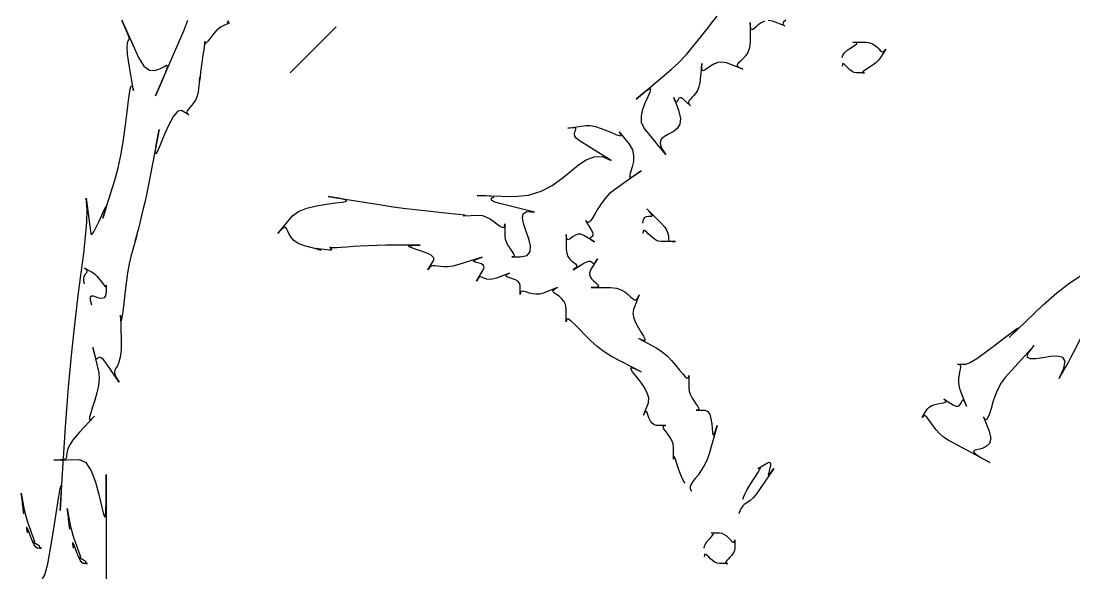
# Model space of a CAD drawing. Extents: x 20 to 243, y 20 to 241.
# Drawn here: x 54.7 to 123.4, y 130.1 to 166.4 of the extents above; entities that cross this region are included whole.
import ezdxf

# ---------------------------------------------------------------- set-up
doc = ezdxf.new("R2010")
doc.units = 0

msp = doc.modelspace()

# ---------------------------------------------------------------- linework, layer by layer
for points in [[(56.132, 130.006), (56.287, 130.278), (56.464, 130.993), (56.652, 132), (56.838, 133.146), (57.012, 134.28), (57.161, 135.251), (57.273, 135.906), (57.337, 136.095), (57.341, 135.666), (57.274, 134.466), (57.631, 139.917), (57.824, 142.515), (58.033, 144.79), (58.247, 146.771), (58.455, 148.486), (58.647, 149.965), (58.812, 151.236), (58.939, 152.33), (59.016, 153.274), (59.035, 154.098), (58.983, 154.831), (59.286, 152.506), (59.346, 152.468), (59.469, 152.639), (59.633, 152.953), (59.815, 153.342), (59.994, 153.74), (60.147, 154.081), (60.253, 154.297), (60.288, 154.322), (60.231, 154.089), (60.059, 153.531), (60.846, 156.006), (61.063, 156.816), (61.247, 157.723), (61.401, 158.673), (61.53, 159.61), (61.639, 160.478), (61.733, 161.222), (61.817, 161.788), (61.894, 162.119), (61.971, 162.16), (62.05, 161.856), (61.774, 163.506), (61.671, 164.235), (61.64, 164.704), (61.66, 164.973), (61.707, 165.105), (61.759, 165.161), (61.793, 165.202), (61.786, 165.29), (61.716, 165.487), (61.561, 165.852), (61.297, 166.45), (62.382, 164.006), (62.732, 163.445), (63.1, 163.197), (63.459, 163.17), (63.782, 163.274), (64.044, 163.417), (64.218, 163.507), (64.276, 163.453), (64.193, 163.165), (63.943, 162.55), (63.498, 161.518), (65.335, 165.756), (65.607, 166.443)], [(68.258, 166.435), (68.19, 166.32), (68.169, 166.25), (68.211, 166.234), (68.332, 166.281), (67.782, 166.006), (67.616, 165.898), (67.452, 165.749), (67.294, 165.576), (67.147, 165.394), (67.013, 165.222), (66.899, 165.074), (66.808, 164.967), (66.744, 164.917), (66.713, 164.942), (66.717, 165.056), (66.638, 164.506), (66.608, 164.297), (66.57, 164.018), (66.527, 163.698), (66.483, 163.366), (66.441, 163.05), (66.405, 162.78), (66.379, 162.583), (66.366, 162.489), (66.37, 162.526), (66.394, 162.724), (66.274, 161.767), (66.215, 161.501), (66.119, 161.272), (66.001, 161.077), (65.873, 160.91), (65.749, 160.768), (65.644, 160.645), (65.569, 160.539), (65.539, 160.443), (65.568, 160.354), (65.669, 160.267), (65.198, 160.558), (64.948, 160.52), (64.67, 160.19), (64.383, 159.671), (64.106, 159.065), (63.858, 158.473), (63.659, 157.998), (63.526, 157.742), (63.48, 157.808), (63.54, 158.296), (63.724, 159.31), (62.882, 154.942), (62.817, 154.642), (62.723, 154.244), (62.611, 153.788), (62.491, 153.316), (62.377, 152.866), (62.279, 152.482), (62.209, 152.202), (62.179, 152.068), (62.199, 152.12), (62.282, 152.399), (61.888, 151.045), (61.775, 150.564), (61.671, 149.967), (61.577, 149.305), (61.493, 148.631), (61.419, 147.996), (61.355, 147.452), (61.303, 147.051), (61.261, 146.843), (61.23, 146.881), (61.21, 147.217), (61.257, 145.545), (61.248, 144.927), (61.192, 144.469), (61.107, 144.14), (61.009, 143.909), (60.916, 143.745), (60.844, 143.616), (60.811, 143.493), (60.834, 143.343), (60.93, 143.136), (61.116, 142.841), (60.328, 144.006), (60.115, 144.284), (59.957, 144.424), (59.844, 144.462), (59.765, 144.437), (59.709, 144.387), (59.666, 144.351), (59.625, 144.365), (59.576, 144.47), (59.507, 144.701), (59.409, 145.099), (59.797, 143.456), (59.83, 143.066), (59.779, 142.615), (59.672, 142.134), (59.534, 141.656), (59.392, 141.212), (59.271, 140.834), (59.198, 140.553), (59.198, 140.402), (59.298, 140.413), (59.524, 140.616), (58.532, 139.581), (58.125, 139.109), (57.879, 138.728), (57.752, 138.428), (57.705, 138.2), (57.699, 138.033), (57.692, 137.916), (57.645, 137.841), (57.519, 137.796), (57.272, 137.772), (56.865, 137.758), (58.532, 137.798), (58.951, 137.595), (59.298, 137.056), (59.581, 136.315), (59.805, 135.507), (59.978, 134.767), (60.104, 134.23), (60.192, 134.032), (60.246, 134.306), (60.274, 135.189), (60.282, 136.816), (60.282, 130.006)], [(103.216, 166.394), (102.997, 166.285), (102.808, 166.142), (102.648, 165.995), (102.516, 165.876), (102.414, 165.815), (102.341, 165.843), (102.297, 165.991), (102.282, 166.291), (102.282, 165.006), (102.24, 164.644), (102.13, 164.351), (101.978, 164.116), (101.808, 163.93), (101.644, 163.782), (101.513, 163.662), (101.438, 163.559), (101.445, 163.464), (101.558, 163.365), (101.802, 163.253), (100.741, 163.66), (100.445, 163.721), (100.169, 163.687), (99.917, 163.589), (99.694, 163.457), (99.501, 163.321), (99.343, 163.21), (99.224, 163.155), (99.146, 163.184), (99.114, 163.329), (99.13, 163.618), (98.991, 162.379), (98.933, 162.098), (98.838, 161.867), (98.72, 161.679), (98.591, 161.525), (98.467, 161.397), (98.361, 161.287), (98.286, 161.187), (98.257, 161.088), (98.286, 160.982), (98.389, 160.862), (97.909, 161.297), (97.784, 161.383), (97.692, 161.396), (97.626, 161.356), (97.578, 161.285), (97.543, 161.205), (97.512, 161.136), (97.479, 161.101), (97.437, 161.12), (97.379, 161.216), (97.297, 161.409), (97.616, 160.579), (97.745, 160.048), (97.694, 159.659), (97.514, 159.378), (97.254, 159.174), (96.963, 159.012), (96.691, 158.86), (96.488, 158.685), (96.403, 158.454), (96.486, 158.135), (96.786, 157.694), (95.367, 159.404), (95.196, 159.772), (95.188, 160.201), (95.291, 160.654), (95.455, 161.094), (95.628, 161.481), (95.76, 161.778), (95.799, 161.947), (95.695, 161.95), (95.395, 161.749), (94.85, 161.306), (97.134, 163.228), (97.623, 163.684), (98.12, 164.219), (98.608, 164.794), (99.07, 165.37), (99.49, 165.908), (99.85, 166.369), (100.133, 166.715)], [(104.617, 166.444), (104.435, 166.298), (104.403, 166.176), (104.548, 166.074), (103.738, 166.385), (103.462, 166.437)], [(73.782, 164.506), (75.282, 166.006), (75.282, 166.006), (72.282, 163.006), (72.282, 163.006), (73.782, 164.506)], [(108.282, 164.006), (108.325, 164.168), (108.437, 164.321), (108.596, 164.465), (108.776, 164.596), (108.954, 164.712), (109.107, 164.812), (109.21, 164.894), (109.24, 164.955), (109.172, 164.993), (108.984, 165.006), (109.841, 165.006), (110.076, 164.979), (110.271, 164.906), (110.432, 164.805), (110.564, 164.689), (110.676, 164.575), (110.771, 164.477), (110.857, 164.411), (110.941, 164.392), (111.027, 164.435), (111.122, 164.556), (110.782, 164.006), (110.656, 163.844), (110.494, 163.691), (110.309, 163.548), (110.12, 163.416), (109.94, 163.3), (109.786, 163.2), (109.673, 163.118), (109.618, 163.057), (109.635, 163.019), (109.741, 163.006), (109.223, 163.006), (109.071, 163.034), (108.926, 163.106), (108.792, 163.207), (108.668, 163.323), (108.558, 163.437), (108.464, 163.535), (108.387, 163.601), (108.33, 163.62), (108.294, 163.577), (108.282, 163.456)], [(98.032, 136.246), (97.911, 136.435), (97.796, 136.68), (97.688, 136.956), (97.59, 137.241), (97.502, 137.512), (97.427, 137.743), (97.366, 137.912), (97.32, 137.996), (97.292, 137.97), (97.282, 137.81), (97.282, 138.589), (97.252, 138.818), (97.172, 139.036), (97.059, 139.239), (96.931, 139.425), (96.805, 139.59), (96.696, 139.732), (96.623, 139.847), (96.602, 139.934), (96.65, 139.987), (96.784, 140.006), (96.175, 140.006), (96.012, 140.047), (95.883, 140.155), (95.783, 140.306), (95.704, 140.479), (95.64, 140.65), (95.585, 140.796), (95.533, 140.894), (95.477, 140.923), (95.41, 140.858), (95.326, 140.678), (95.641, 141.498), (95.666, 141.818), (95.551, 142.178), (95.341, 142.554), (95.083, 142.92), (94.826, 143.251), (94.615, 143.523), (94.498, 143.711), (94.523, 143.791), (94.735, 143.736), (95.182, 143.524), (93.248, 144.524), (92.768, 144.815), (92.313, 145.165), (91.888, 145.545), (91.499, 145.929), (91.153, 146.289), (90.856, 146.597), (90.614, 146.827), (90.434, 146.95), (90.321, 146.94), (90.282, 146.769), (90.282, 147.639), (90.241, 147.909), (90.134, 148.128), (89.984, 148.304), (89.814, 148.446), (89.65, 148.56), (89.514, 148.655), (89.43, 148.739), (89.421, 148.821), (89.512, 148.907), (89.726, 149.007), (88.782, 148.644), (88.54, 148.581), (88.309, 148.57), (88.094, 148.597), (87.898, 148.646), (87.723, 148.702), (87.572, 148.749), (87.45, 148.774), (87.359, 148.759), (87.302, 148.691), (87.282, 148.553), (87.282, 149.144), (87.239, 149.302), (87.127, 149.424), (86.97, 149.518), (86.79, 149.59), (86.613, 149.647), (86.461, 149.697), (86.358, 149.745), (86.329, 149.799), (86.396, 149.866), (86.584, 149.952), (85.73, 149.625), (85.469, 149.547), (85.262, 149.528), (85.101, 149.549), (84.975, 149.595), (84.875, 149.649), (84.791, 149.693), (84.715, 149.711), (84.636, 149.685), (84.544, 149.6), (84.431, 149.438), (84.855, 150.125), (84.924, 150.316), (84.88, 150.453), (84.758, 150.547), (84.597, 150.61), (84.43, 150.653), (84.296, 150.689), (84.23, 150.729), (84.268, 150.785), (84.447, 150.867), (84.803, 150.989), (83.282, 150.506), (82.895, 150.405), (82.57, 150.359), (82.299, 150.354), (82.076, 150.373), (81.89, 150.402), (81.735, 150.426), (81.603, 150.429), (81.486, 150.397), (81.375, 150.315), (81.263, 150.166), (81.647, 150.787), (81.65, 150.959), (81.48, 151.117), (81.194, 151.261), (80.848, 151.39), (80.5, 151.502), (80.209, 151.596), (80.031, 151.672), (80.023, 151.728), (80.244, 151.764), (80.751, 151.777), (78.522, 151.77), (77.923, 151.761), (77.363, 151.74), (76.848, 151.71), (76.381, 151.678), (75.968, 151.645), (75.613, 151.618), (75.321, 151.599), (75.098, 151.593), (74.947, 151.604), (74.873, 151.637), (74.984, 151.488), (74.963, 151.459), (74.851, 151.455), (74.68, 151.468), (74.478, 151.493), (74.276, 151.52), (74.103, 151.544), (73.989, 151.556), (73.964, 151.549), (74.057, 151.517), (74.298, 151.451), (73.213, 151.734), (72.803, 151.889), (72.513, 152.089), (72.317, 152.31), (72.19, 152.529), (72.107, 152.724), (72.043, 152.872), (71.972, 152.949), (71.87, 152.933), (71.711, 152.801), (71.471, 152.529), (72.437, 153.693), (72.815, 153.978), (73.357, 154.19), (73.989, 154.342), (74.638, 154.449), (75.23, 154.526), (75.691, 154.586), (75.947, 154.645), (75.926, 154.717), (75.552, 154.816), (74.753, 154.956), (78.208, 154.402), (78.996, 154.285), (79.824, 154.177), (80.658, 154.078), (81.459, 153.989), (82.193, 153.911), (82.823, 153.844), (83.311, 153.788), (83.623, 153.744), (83.721, 153.714), (83.57, 153.697), (84.532, 153.731), (84.815, 153.702), (85.084, 153.611), (85.335, 153.479), (85.564, 153.326), (85.768, 153.173), (85.943, 153.043), (86.086, 152.956), (86.192, 152.933), (86.259, 152.996), (86.282, 153.165), (86.282, 152.399), (86.31, 152.174), (86.382, 151.96), (86.483, 151.76), (86.599, 151.578), (86.713, 151.415), (86.811, 151.276), (86.877, 151.162), (86.896, 151.077), (86.853, 151.024), (86.732, 151.006), (87.282, 151.006), (87.734, 151.103), (87.935, 151.362), (87.951, 151.739), (87.844, 152.19), (87.679, 152.669), (87.52, 153.132), (87.431, 153.534), (87.476, 153.829), (87.719, 153.973), (88.224, 153.921), (86.032, 154.47), (85.63, 154.59), (85.431, 154.688), (85.38, 154.769), (85.419, 154.833), (85.496, 154.884), (85.553, 154.923), (85.535, 154.954), (85.388, 154.978), (85.055, 154.998), (84.482, 155.016), (86.856, 154.956), (87.822, 155.034), (88.653, 155.289), (89.371, 155.666), (90.002, 156.113), (90.566, 156.577), (91.089, 157.005), (91.592, 157.345), (92.1, 157.544), (92.635, 157.55), (93.221, 157.308), (91.158, 158.583), (90.954, 158.743), (90.853, 158.894), (90.826, 159.033), (90.846, 159.157), (90.885, 159.262), (90.916, 159.346), (90.909, 159.406), (90.838, 159.438), (90.676, 159.439), (90.393, 159.405), (91.565, 159.577), (91.862, 159.576), (92.199, 159.508), (92.554, 159.395), (92.907, 159.259), (93.235, 159.121), (93.516, 159.003), (93.728, 158.927), (93.85, 158.913), (93.86, 158.985), (93.736, 159.164), (94.398, 158.367), (94.608, 158.001), (94.683, 157.619), (94.662, 157.243), (94.586, 156.894), (94.494, 156.596), (94.425, 156.369), (94.419, 156.236), (94.517, 156.219), (94.756, 156.34), (95.178, 156.621), (93.425, 155.393), (93.091, 155.117), (92.806, 154.805), (92.562, 154.476), (92.354, 154.151), (92.177, 153.849), (92.025, 153.59), (91.892, 153.393), (91.772, 153.28), (91.661, 153.269), (91.551, 153.38), (91.92, 152.783), (92.004, 152.615), (92.029, 152.492), (92.011, 152.405), (91.967, 152.345), (91.915, 152.3), (91.871, 152.263), (91.853, 152.222), (91.878, 152.169), (91.963, 152.093), (92.126, 151.985), (91.437, 152.411), (91.236, 152.49), (91.051, 152.488), (90.882, 152.43), (90.732, 152.339), (90.6, 152.24), (90.489, 152.157), (90.401, 152.114), (90.336, 152.137), (90.296, 152.249), (90.282, 152.474), (90.282, 151.506), (90.314, 151.245), (90.397, 151.037), (90.513, 150.872), (90.644, 150.742), (90.773, 150.637), (90.881, 150.549), (90.95, 150.467), (90.963, 150.384), (90.901, 150.289), (90.746, 150.175), (91.437, 150.602), (91.623, 150.697), (91.761, 150.731), (91.859, 150.721), (91.929, 150.683), (91.981, 150.636), (92.024, 150.598), (92.069, 150.585), (92.127, 150.615), (92.207, 150.706), (92.32, 150.876), (91.878, 150.161), (91.804, 149.951), (91.831, 149.761), (91.929, 149.59), (92.064, 149.44), (92.206, 149.31), (92.324, 149.203), (92.384, 149.118), (92.357, 149.056), (92.211, 149.019), (91.914, 149.006), (93.192, 149.006), (93.56, 148.967), (93.864, 148.866), (94.114, 148.724), (94.316, 148.565), (94.481, 148.412), (94.617, 148.287), (94.731, 148.214), (94.833, 148.213), (94.932, 148.31), (95.035, 148.525), (94.673, 147.583), (94.639, 147.314), (94.703, 147.011), (94.834, 146.693), (95.001, 146.379), (95.173, 146.089), (95.318, 145.843), (95.406, 145.66), (95.406, 145.559), (95.286, 145.561), (95.015, 145.684), (96.205, 145.048), (96.54, 144.828), (96.859, 144.551), (97.157, 144.243), (97.429, 143.928), (97.672, 143.631), (97.88, 143.376), (98.049, 143.188), (98.176, 143.093), (98.255, 143.114), (98.282, 143.277), (98.282, 142.471), (98.311, 142.234), (98.388, 142.009), (98.497, 141.799), (98.62, 141.607), (98.742, 141.436), (98.846, 141.29), (98.917, 141.17), (98.937, 141.081), (98.891, 141.025), (98.762, 141.006), (99.348, 141.006), (99.525, 140.928), (99.646, 140.725), (99.724, 140.442), (99.772, 140.124), (99.801, 139.817), (99.826, 139.565), (99.859, 139.414), (99.912, 139.41), (99.999, 139.597), (100.132, 140.02), (99.598, 138.163), (99.446, 137.729), (99.266, 137.359), (99.073, 137.046), (98.88, 136.78), (98.698, 136.555), (98.543, 136.361), (98.427, 136.19), (98.363, 136.035), (98.365, 135.887), (98.445, 135.737)], [(95.282, 153.206), (95.315, 153.434), (95.399, 153.572), (95.516, 153.643), (95.645, 153.669), (95.765, 153.673), (95.858, 153.676), (95.903, 153.703), (95.879, 153.774), (95.768, 153.912), (95.549, 154.139), (96.482, 153.206), (96.71, 152.946), (96.848, 152.723), (96.919, 152.535), (96.945, 152.38), (96.949, 152.256), (96.952, 152.16), (96.979, 152.089), (97.05, 152.041), (97.188, 152.014), (97.415, 152.006), (96.482, 152.006), (96.288, 152.039), (96.104, 152.126), (95.932, 152.247), (95.775, 152.386), (95.635, 152.524), (95.514, 152.641), (95.417, 152.72), (95.343, 152.743), (95.298, 152.691), (95.282, 152.546)], [(58.861, 149.256), (58.818, 149.444), (58.82, 149.6), (58.853, 149.729), (58.905, 149.835), (58.961, 149.923), (59.009, 149.999), (59.035, 150.068), (59.027, 150.135), (58.971, 150.204), (58.854, 150.281), (59.361, 150.006), (59.51, 149.905), (59.651, 149.774), (59.783, 149.626), (59.904, 149.474), (60.012, 149.329), (60.104, 149.206), (60.179, 149.116), (60.235, 149.071), (60.27, 149.084), (60.282, 149.169), (60.282, 148.756), (60.243, 148.476), (60.138, 148.335), (59.988, 148.297), (59.811, 148.325), (59.629, 148.385), (59.46, 148.439), (59.326, 148.453), (59.244, 148.39), (59.236, 148.215), (59.321, 147.892)], [(124.055, 146.112), (123.357, 144.756), (123.185, 144.427), (123.046, 144.171), (122.935, 143.976), (122.846, 143.825), (122.773, 143.706), (122.71, 143.603), (122.651, 143.502), (122.591, 143.389), (122.524, 143.249), (122.443, 143.069), (122.741, 143.756), (122.837, 144.208), (122.677, 144.447), (122.332, 144.529), (121.874, 144.506), (121.375, 144.434), (120.908, 144.368), (120.545, 144.36), (120.358, 144.467), (120.42, 144.741), (120.802, 145.238), (118.913, 143.151), (118.654, 142.8), (118.439, 142.393), (118.261, 141.96), (118.113, 141.527), (117.991, 141.125), (117.885, 140.782), (117.791, 140.527), (117.702, 140.388), (117.61, 140.395), (117.51, 140.575), (117.865, 139.651), (117.971, 139.169), (117.89, 138.844), (117.684, 138.641), (117.414, 138.523), (117.143, 138.455), (116.932, 138.399), (116.843, 138.322), (116.938, 138.185), (117.277, 137.954), (117.924, 137.592), (115.188, 139.056), (114.888, 139.253), (114.629, 139.483), (114.409, 139.732), (114.221, 139.981), (114.06, 140.215), (113.922, 140.414), (113.801, 140.564), (113.693, 140.646), (113.593, 140.644), (113.495, 140.541), (113.823, 141.073), (113.95, 141.21), (114.121, 141.309), (114.318, 141.379), (114.524, 141.427), (114.72, 141.461), (114.887, 141.492), (115.009, 141.525), (115.066, 141.571), (115.041, 141.637), (114.916, 141.733), (115.521, 141.358), (115.707, 141.278), (115.844, 141.284), (115.944, 141.349), (116.016, 141.447), (116.069, 141.552), (116.113, 141.638), (116.158, 141.68), (116.214, 141.649), (116.289, 141.522), (116.394, 141.271), (115.983, 142.342), (115.908, 142.611), (115.882, 142.867), (115.893, 143.105), (115.926, 143.323), (115.967, 143.517), (116.001, 143.684), (116.016, 143.82), (115.996, 143.921), (115.928, 143.984), (115.798, 144.006), (116.352, 144.006), (116.626, 144.113), (117.072, 144.393), (117.627, 144.788), (118.227, 145.237), (118.807, 145.681), (119.304, 146.062), (119.654, 146.319), (119.792, 146.393), (119.655, 146.225), (119.179, 145.754), (121.402, 147.891), (122.278, 148.663), (123.142, 149.313), (123.964, 149.854)], [(101.812, 135.197), (101.919, 135.49), (102.073, 135.799), (102.254, 136.112), (102.446, 136.415), (102.63, 136.692), (102.787, 136.929), (102.9, 137.113), (102.95, 137.229), (102.919, 137.263), (102.789, 137.201), (103.409, 137.584), (103.547, 137.631), (103.605, 137.566), (103.604, 137.423), (103.567, 137.238), (103.516, 137.046), (103.472, 136.882), (103.459, 136.781), (103.497, 136.778), (103.609, 136.908), (103.817, 137.206), (102.939, 135.893), (102.689, 135.546), (102.474, 135.297), (102.292, 135.124), (102.137, 135.006), (102.006, 134.922), (101.893, 134.849), (101.795, 134.767), (101.708, 134.653), (101.627, 134.486), (101.548, 134.245)], [(54.918, 134.256), (54.87, 134.565), (54.842, 134.766), (54.828, 134.885), (54.825, 134.949), (54.826, 134.983), (54.827, 135.012), (54.823, 135.063), (54.808, 135.162), (54.777, 135.334), (54.726, 135.606), (54.936, 134.506), (55.011, 134.176), (55.105, 133.851), (55.209, 133.539), (55.314, 133.248), (55.414, 132.986), (55.5, 132.761), (55.563, 132.581), (55.595, 132.455), (55.589, 132.39), (55.535, 132.394), (55.8, 132.256), (55.864, 132.216), (55.902, 132.177), (55.921, 132.141), (55.926, 132.109), (55.925, 132.079), (55.924, 132.054), (55.93, 132.034), (55.95, 132.019), (55.99, 132.009), (56.057, 132.006), (55.782, 132.006), (55.691, 132.068), (55.588, 132.23), (55.48, 132.459), (55.372, 132.719), (55.272, 132.976), (55.186, 133.197), (55.121, 133.346), (55.084, 133.388), (55.081, 133.291), (55.118, 133.019)], [(57.918, 133.256), (57.87, 133.565), (57.842, 133.766), (57.828, 133.885), (57.825, 133.949), (57.826, 133.983), (57.827, 134.012), (57.823, 134.063), (57.808, 134.162), (57.777, 134.334), (57.726, 134.606), (57.936, 133.506), (58.011, 133.176), (58.105, 132.851), (58.209, 132.539), (58.314, 132.248), (58.414, 131.986), (58.5, 131.761), (58.563, 131.581), (58.595, 131.455), (58.589, 131.39), (58.535, 131.394), (58.8, 131.256), (58.864, 131.216), (58.902, 131.177), (58.921, 131.141), (58.926, 131.109), (58.925, 131.079), (58.924, 131.054), (58.93, 131.034), (58.95, 131.019), (58.99, 131.009), (59.057, 131.006), (58.782, 131.006), (58.691, 131.068), (58.588, 131.23), (58.48, 131.459), (58.372, 131.719), (58.272, 131.976), (58.186, 132.197), (58.121, 132.346), (58.084, 132.388), (58.081, 132.291), (58.118, 132.019)], [(99.282, 132.006), (99.31, 132.168), (99.382, 132.321), (99.483, 132.465), (99.599, 132.596), (99.713, 132.712), (99.811, 132.812), (99.877, 132.894), (99.896, 132.955), (99.853, 132.993), (99.732, 133.006), (100.282, 133.006), (100.444, 132.979), (100.597, 132.906), (100.741, 132.805), (100.872, 132.689), (100.988, 132.575), (101.088, 132.477), (101.17, 132.411), (101.231, 132.392), (101.269, 132.435), (101.282, 132.556), (101.282, 132.006), (101.255, 131.844), (101.182, 131.691), (101.081, 131.548), (100.965, 131.416), (100.851, 131.3), (100.753, 131.2), (100.687, 131.118), (100.668, 131.057), (100.711, 131.019), (100.832, 131.006), (100.282, 131.006), (100.12, 131.034), (99.967, 131.106), (99.824, 131.207), (99.692, 131.323), (99.576, 131.437), (99.476, 131.535), (99.394, 131.601), (99.333, 131.62), (99.295, 131.577), (99.282, 131.456)]]:
    msp.add_lwpolyline(points)

doc.saveas('drawing.dxf')
